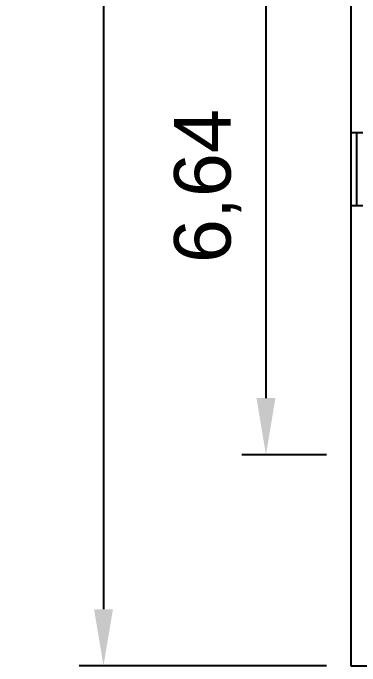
# Model space of a CAD drawing. Header units: millimetres. Extents: x 2979.6 to 3002.1, y 1616.9 to 1649.8.
# Drawn here: x 2979.55 to 2983.84, y 1620.91 to 1628.97 of the extents above; entities that cross this region are included whole.
import ezdxf

# ---------------------------------------------------------------- set-up
doc = ezdxf.new("R2010")
doc.units = ezdxf.units.MM
doc.layers.add('Civil', color=7, linetype='Continuous')
doc.layers.add('Cotas', color=1, linetype='Continuous')
doc.styles.get("Standard").update_dxf_attribs({"font": 'arial.ttf'})
doc.dimstyles.new('ISO-25', dxfattribs={"dimtxt": 0.7, "dimasz": 0.7, "dimexe": 0.3, "dimexo": 0.3, "dimgap": 0.3, "dimtad": 1, "dimtxsty": 'Standard', "dimcen": 0.7, "dimclrd": 256, "dimclre": 256, "dimadec": 0, "dimazin": 0, "dimtfac": 1, "dimtmove": 0, "dimatfit": 3, "dimfxl": 1, "dimlwd": -1, "dimlwe": -1, "dimarcsym": 0})

# ---------------------------------------------------------------- blocks, each defined once
blk = doc.blocks.new('*D14')
at = {"layer": 'Cotas', "transparency": 16777216}
for p, q in [((2983.425, 1645.9079), (2980.3701, 1645.9079)), ((2980.6701, 1645.2079), (2980.6701, 1621.6079)), ((2983.425, 1620.9079), (2980.3701, 1620.9079))]:
    blk.add_line(p, q, dxfattribs=at)
for points in [[(2980.5535, 1645.2079), (2980.7868, 1645.2079), (2980.6701, 1645.9079)], [(2980.5535, 1621.6079), (2980.7868, 1621.6079), (2980.6701, 1620.9079)]]:
    blk.add_solid(points, dxfattribs=at)
at = {"layer": 'Defpoints', "color": 0, "transparency": 16777216}
for p in [(2983.725, 1645.9079), (2980.6701, 1620.9079), (2983.725, 1620.9079)]:
    blk.add_point(p, dxfattribs=at)
at = {"layer": 'Cotas', "color": 0, "transparency": 16777216, "insert": (2980.0127, 1633.4079), "char_height": 0.7, "attachment_point": 5, "rotation": 90}
blk.add_mtext('25', dxfattribs=at)
blk = doc.blocks.new('*D20')
at = {"layer": 'Cotas', "transparency": 16777216}
for p, q in [((2983.425, 1630.155), (2982.3769, 1630.155)), ((2982.6769, 1629.455), (2982.6769, 1624.2168)), ((2983.425, 1623.5168), (2982.3769, 1623.5168))]:
    blk.add_line(p, q, dxfattribs=at)
for points in [[(2982.5602, 1629.455), (2982.7935, 1629.455), (2982.6769, 1630.155)], [(2982.5602, 1624.2168), (2982.7935, 1624.2168), (2982.6769, 1623.5168)]]:
    blk.add_solid(points, dxfattribs=at)
at = {"layer": 'Defpoints', "color": 0, "transparency": 16777216}
for p in [(2983.725, 1630.155), (2982.6769, 1623.5168), (2983.725, 1623.5168)]:
    blk.add_point(p, dxfattribs=at)
at = {"layer": 'Cotas', "color": 0, "transparency": 16777216, "insert": (2981.9562, 1626.8359), "char_height": 0.7, "attachment_point": 5, "rotation": 90}
blk.add_mtext('6,64', dxfattribs=at)

msp = doc.modelspace()

# ---------------------------------------------------------------- linework, layer by layer
at = {"layer": 'Civil'}
for p, q in [((2983.725, 1645.9079), (2983.725, 1623.2168)), ((2983.875, 1627.4953), (2983.725, 1627.4953)), ((2983.8, 1626.5953), (2983.8, 1627.4953)), ((2983.725, 1626.5953), (2983.875, 1626.5953)), ((2983.725, 1623.2168), (2983.725, 1620.9079)), ((2983.725, 1620.9079), (2992.011, 1620.9079))]:
    msp.add_line(p, q, dxfattribs=at)

# ---------------------------------------------------------------- dimensions: what is measured, and where the dimension line sits
at = {"layer": 'Cotas'}
dim = msp.add_linear_dim(base=(2980.6701, 1620.9079), p1=(2983.725, 1645.9079), p2=(2983.725, 1620.9079), angle=90, dimstyle='ISO-25', dxfattribs=at)
dim.commit()
dim.dimension.update_dxf_attribs({"geometry": '*D14', "text_midpoint": (2980.6701, 1633.4079), "dimtype": 160})
dim = msp.add_linear_dim(base=(2982.6769, 1623.5168), p1=(2983.725, 1630.155), p2=(2983.725, 1623.5168), angle=90, dimstyle='ISO-25', dxfattribs=at)
dim.commit()
dim.dimension.update_dxf_attribs({"geometry": '*D20', "text_midpoint": (2981.9562, 1626.8359)})

doc.saveas('drawing.dxf')
